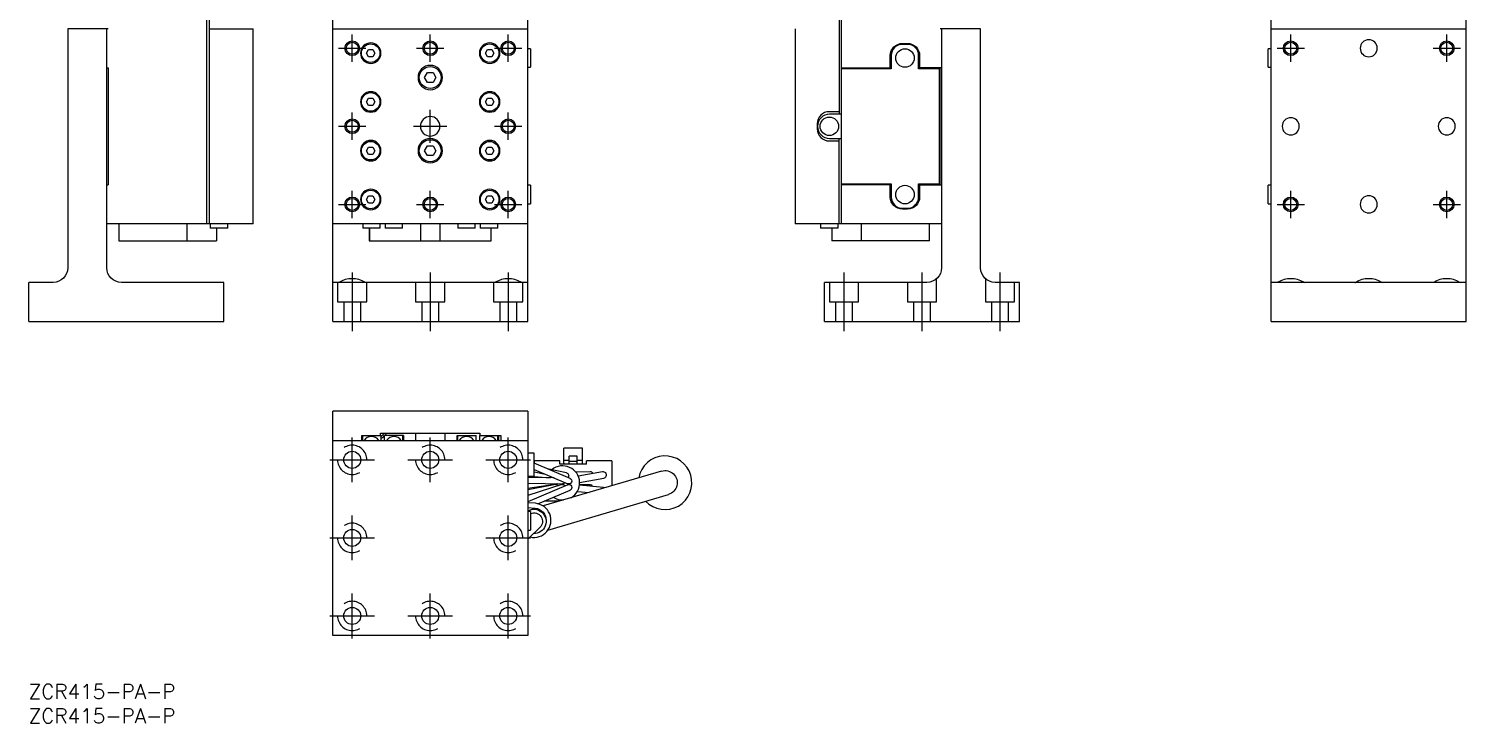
# Model space of a CAD drawing. Extents: x 0 to 295, y -8 to 334.
# Drawn here: x 0 to 294.8, y -8 to 134.4 of the extents above; entities that cross this region are included whole.
import ezdxf

# ---------------------------------------------------------------- set-up
doc = ezdxf.new("R2010")
doc.units = 0
doc.header["$LTSCALE"] = 0.5
doc.linetypes.add('CENTER', pattern=[50.8, 31.75, -6.35, 6.35, -6.35])
doc.linetypes.add('DASHED', pattern=[19.05, 12.7, -6.35])
for name, color, linetype in [('MSM_CENTER', 1, 'CENTER'), ('MSM_CONTINUOUS', 7, 'CONTINUOUS'), ('MSM_DASHED', 4, 'DASHED'), ('MSM_NARROW', 5, 'CONTINUOUS'), ('MSM_PART_NUMBER', 7, 'CONTINUOUS')]:
    doc.layers.add(name, color=color, linetype=linetype)
doc.styles.get("Standard").update_dxf_attribs({"font": 'txt.shx', "height": 3, "bigfont": 'bigfont.shx'})

# ---------------------------------------------------------------- blocks, each defined once
blk = doc.blocks.new('*U2')
at = {"layer": 'MSM_PART_NUMBER'}
blk.add_text('ZCR415-PA-P', height=3, dxfattribs=at).set_placement((0, -3))
blk = doc.blocks.new('*U3')
at = {"layer": 'MSM_PART_NUMBER'}
blk.add_text('ZCR415-PA-P', height=3, dxfattribs=at).set_placement((0, -8))

msp = doc.modelspace()

# ---------------------------------------------------------------- linework, layer by layer
at = {"layer": 'MSM_CENTER'}
for p, q in [((66.34, 127.58), (66.34, 133.18)), ((82.34, 127.58), (82.34, 133.18)), ((98.34, 127.58), (98.34, 133.18)), ((258.83, 127.58), (258.83, 133.18)), ((290.83, 127.58), (290.83, 133.18)), ((63.54, 130.38), (69.14, 130.38)), ((79.54, 130.38), (85.14, 130.38)), ((95.54, 130.38), (101.14, 130.38)), ((256.03, 130.38), (261.63, 130.38)), ((288.03, 130.38), (293.63, 130.38)), ((66.34, 111.58), (66.34, 117.18)), ((82.34, 110.98), (82.34, 117.78)), ((98.34, 111.58), (98.34, 117.18)), ((63.54, 114.38), (69.14, 114.38)), ((78.94, 114.38), (85.74, 114.38)), ((95.54, 114.38), (101.14, 114.38)), ((66.34, 95.58), (66.34, 101.18)), ((82.34, 95.58), (82.34, 101.18)), ((98.34, 95.58), (98.34, 101.18)), ((258.83, 95.58), (258.83, 101.18)), ((290.83, 95.58), (290.83, 101.18)), ((63.54, 98.38), (69.14, 98.38)), ((79.54, 98.38), (85.14, 98.38)), ((95.54, 98.38), (101.14, 98.38)), ((256.03, 98.38), (261.63, 98.38)), ((288.03, 98.38), (293.63, 98.38)), ((66.34, 84.38), (66.34, 72.38)), ((82.34, 84.38), (82.34, 72.38)), ((98.34, 84.38), (98.34, 72.38)), ((167.21, 72.38), (167.21, 84.38)), ((183.21, 72.38), (183.21, 84.38)), ((199.21, 72.38), (199.21, 84.38)), ((66.34, 41.4), (66.34, 50.6)), ((82.34, 41.4), (82.34, 50.6)), ((98.34, 41.4), (98.34, 50.6)), ((61.74, 46), (70.94, 46)), ((77.74, 46), (86.94, 46)), ((93.74, 46), (102.94, 46)), ((66.34, 25.4), (66.34, 34.6)), ((98.34, 25.4), (98.34, 34.6)), ((61.74, 30), (70.94, 30)), ((93.74, 30), (102.94, 30)), ((66.34, 9.4), (66.34, 18.6)), ((82.34, 9.4), (82.34, 18.6)), ((98.34, 9.4), (98.34, 18.6)), ((61.74, 14), (70.94, 14)), ((77.74, 14), (86.94, 14)), ((93.74, 14), (102.94, 14))]:
    msp.add_line(p, q, dxfattribs=at)
at = {"layer": 'MSM_CONTINUOUS'}
for p, q in [((36.5, 94.38), (36.5, 145.38)), ((37, 145.38), (37, 94.38)), ((62.34, 74.38), (62.34, 145.38)), ((102.34, 74.38), (102.34, 145.38)), ((166.21, 145.38), (166.21, 116.88)), ((166.71, 94.38), (166.71, 145.38)), ((254.83, 74.38), (254.83, 145.38)), ((294.83, 74.38), (294.83, 145.38)), ((8, 134.38), (8, 85.38)), ((16.3, 134.38), (8, 134.38)), ((16, 85.38), (16, 134.38)), ((37, 134.38), (46, 134.38)), ((46, 94.38), (46, 134.38)), ((62.34, 134.38), (102.34, 134.38)), ((157.21, 134.38), (157.21, 94.38)), ((195.21, 134.38), (186.91, 134.38)), ((187.21, 134.38), (187.21, 85.38)), ((195.21, 85.38), (195.21, 134.38)), ((254.83, 134.38), (294.83, 134.38)), ((69.28, 129.38), (69.71, 130.13)), ((69.71, 130.13), (70.58, 130.13)), ((70.58, 130.13), (71.01, 129.38)), ((93.68, 129.38), (94.11, 130.13)), ((94.11, 130.13), (94.98, 130.13)), ((94.98, 130.13), (95.41, 129.38)), ((102.94, 130.28), (102.34, 130.28)), ((102.94, 130.28), (102.94, 126.48)), ((179.21, 131.38), (180.21, 131.38)), ((180.21, 131.18), (179.21, 131.18)), ((254.23, 126.48), (254.23, 130.28)), ((254.83, 130.28), (254.23, 130.28)), ((69.71, 128.63), (69.28, 129.38)), ((70.58, 128.63), (69.71, 128.63)), ((71.01, 129.38), (70.58, 128.63)), ((94.11, 128.63), (93.68, 129.38)), ((94.98, 128.63), (94.11, 128.63)), ((95.41, 129.38), (94.98, 128.63)), ((176.71, 126.38), (176.71, 128.88)), ((176.91, 128.88), (176.91, 126.18)), ((182.51, 126.18), (182.51, 128.88)), ((182.71, 128.88), (182.71, 126.38)), ((16, 126.38), (16.3, 126.38)), ((16.3, 126.38), (16.3, 102.38)), ((81.19, 124.38), (81.77, 125.38)), ((81.77, 123.38), (81.19, 124.38)), ((81.77, 125.38), (82.92, 125.38)), ((82.92, 125.38), (83.5, 124.38)), ((83.5, 124.38), (82.92, 123.38)), ((102.34, 126.48), (102.94, 126.48)), ((166.71, 126.38), (176.91, 126.38)), ((176.91, 126.18), (166.71, 126.18)), ((187.21, 126.38), (182.51, 126.38)), ((186.71, 126.18), (182.51, 126.18)), ((186.71, 126.18), (186.71, 102.58)), ((186.91, 102.38), (186.91, 126.38)), ((254.23, 126.48), (254.83, 126.48)), ((82.92, 123.38), (81.77, 123.38)), ((69.28, 119.38), (69.71, 120.13)), ((69.71, 118.63), (69.28, 119.38)), ((69.71, 120.13), (70.58, 120.13)), ((70.58, 118.63), (69.71, 118.63)), ((70.58, 120.13), (71.01, 119.38)), ((71.01, 119.38), (70.58, 118.63)), ((93.68, 119.38), (94.11, 120.13)), ((94.11, 118.63), (93.68, 119.38)), ((94.11, 120.13), (94.98, 120.13)), ((94.98, 118.63), (94.11, 118.63)), ((94.98, 120.13), (95.41, 119.38)), ((95.41, 119.38), (94.98, 118.63)), ((166.21, 117.38), (164.21, 117.38)), ((166.71, 116.88), (164.26, 116.88)), ((161.71, 114.88), (161.71, 113.88)), ((69.28, 109.38), (69.71, 110.13)), ((69.71, 108.63), (69.28, 109.38)), ((69.71, 110.13), (70.58, 110.13)), ((70.58, 110.13), (71.01, 109.38)), ((71.01, 109.38), (70.58, 108.63)), ((81.19, 109.38), (81.77, 110.38)), ((81.77, 108.38), (81.19, 109.38)), ((81.77, 110.38), (82.92, 110.38)), ((82.92, 110.38), (83.5, 109.38)), ((83.5, 109.38), (82.92, 108.38)), ((93.68, 109.38), (94.11, 110.13)), ((94.11, 108.63), (93.68, 109.38)), ((94.11, 110.13), (94.98, 110.13)), ((94.98, 110.13), (95.41, 109.38)), ((95.41, 109.38), (94.98, 108.63)), ((164.21, 111.38), (166.21, 111.38)), ((164.26, 111.88), (166.71, 111.88)), ((166.21, 94.38), (166.21, 111.88)), ((70.58, 108.63), (69.71, 108.63)), ((82.92, 108.38), (81.77, 108.38)), ((94.98, 108.63), (94.11, 108.63)), ((16, 102.38), (16.3, 102.38)), ((102.94, 102.28), (102.34, 102.28)), ((102.94, 102.28), (102.94, 98.48)), ((166.71, 102.58), (176.91, 102.58)), ((176.91, 102.38), (166.71, 102.38)), ((176.71, 99.88), (176.71, 102.38)), ((176.91, 102.58), (176.91, 99.88)), ((182.51, 99.88), (182.51, 102.58)), ((182.51, 102.58), (186.71, 102.58)), ((182.51, 102.38), (187.21, 102.38)), ((182.71, 102.38), (182.71, 99.88)), ((254.23, 98.48), (254.23, 102.28)), ((254.83, 102.28), (254.23, 102.28)), ((69.28, 99.38), (69.71, 100.13)), ((69.71, 98.63), (69.28, 99.38)), ((69.71, 100.13), (70.58, 100.13)), ((70.58, 98.63), (69.71, 98.63)), ((70.58, 100.13), (71.01, 99.38)), ((71.01, 99.38), (70.58, 98.63)), ((93.68, 99.38), (94.11, 100.13)), ((94.11, 98.63), (93.68, 99.38)), ((94.11, 100.13), (94.98, 100.13)), ((94.98, 98.63), (94.11, 98.63)), ((94.98, 100.13), (95.41, 99.38)), ((95.41, 99.38), (94.98, 98.63)), ((102.34, 98.48), (102.94, 98.48)), ((179.21, 97.58), (180.21, 97.58)), ((180.21, 97.38), (179.21, 97.38)), ((254.23, 98.48), (254.83, 98.48)), ((46, 94.38), (16, 94.38)), ((18.5, 94.38), (18.5, 90.88)), ((32.49, 90.88), (32.49, 94.38)), ((37.2, 94.38), (37.2, 93.53)), ((40.8, 93.53), (40.8, 94.38)), ((102.34, 94.38), (62.34, 94.38)), ((68.49, 94.38), (68.49, 93.53)), ((72.09, 93.53), (72.09, 94.38)), ((73.09, 94.38), (73.09, 93.53)), ((76.69, 93.53), (76.69, 94.38)), ((80.34, 94.38), (80.34, 90.88)), ((84.34, 94.38), (84.34, 90.88)), ((87.99, 94.38), (87.99, 93.53)), ((91.59, 93.53), (91.59, 94.38)), ((92.59, 94.38), (92.59, 93.53)), ((96.19, 93.53), (96.19, 94.38)), ((187.21, 94.38), (157.21, 94.38)), ((162.41, 94.38), (162.41, 93.53)), ((166.01, 93.53), (166.01, 94.38)), ((170.72, 94.38), (170.72, 90.88)), ((184.71, 90.88), (184.71, 94.38)), ((40.8, 93.53), (37.2, 93.53)), ((38.5, 93.53), (38.5, 90.88)), ((72.09, 93.53), (68.49, 93.53)), ((69.84, 93.53), (69.84, 90.88)), ((69.93, 90.88), (69.93, 93.53)), ((76.69, 93.53), (73.09, 93.53)), ((91.59, 93.53), (87.99, 93.53)), ((96.19, 93.53), (92.59, 93.53)), ((94.75, 93.53), (94.75, 90.88)), ((94.84, 90.88), (94.84, 93.53)), ((166.01, 93.53), (162.41, 93.53)), ((164.71, 93.53), (164.71, 90.88)), ((18.5, 90.88), (38.5, 90.88)), ((69.84, 90.88), (94.84, 90.88)), ((184.71, 90.88), (164.71, 90.88)), ((0, 74.38), (0, 82.38)), ((5, 82.38), (0, 82.38)), ((40, 82.38), (19, 82.38)), ((40, 74.38), (40, 82.38)), ((102.34, 82.38), (62.34, 82.38)), ((63.6, 82.39), (63.51, 82.38)), ((69.04, 82.4), (69.17, 82.38)), ((95.55, 82.38), (95.51, 82.38)), ((95.68, 82.4), (95.55, 82.38)), ((101.02, 82.4), (101.17, 82.38)), ((163.21, 74.38), (163.21, 82.38)), ((184.21, 82.38), (163.21, 82.38)), ((203.21, 82.38), (198.21, 82.38)), ((203.21, 74.38), (203.21, 82.38)), ((294.83, 82.38), (254.83, 82.38)), ((256.05, 82.38), (256, 82.38)), ((256.16, 82.4), (256.05, 82.38)), ((261.53, 82.4), (261.66, 82.38)), ((272, 82.38), (272.09, 82.39)), ((277.53, 82.4), (277.66, 82.38)), ((288.09, 82.39), (288, 82.38)), ((293.53, 82.4), (293.66, 82.38)), ((0, 74.38), (40, 74.38)), ((62.34, 74.38), (102.34, 74.38)), ((163.21, 74.38), (203.21, 74.38)), ((254.83, 74.38), (294.83, 74.38)), ((62.34, 10), (62.34, 56)), ((102.34, 56), (62.34, 56)), ((102.34, 56), (102.34, 10)), ((68.34, 51), (72.24, 51)), ((68.34, 50), (68.34, 51)), ((68.34, 51), (68.44, 50.9)), ((72.24, 50.9), (68.44, 50.9)), ((68.44, 50.9), (68.44, 50)), ((72.14, 51.5), (92.54, 51.5)), ((72.14, 51), (72.14, 51.5)), ((72.24, 51), (72.24, 50)), ((76.84, 51), (72.94, 51)), ((72.94, 50), (72.94, 51)), ((76.74, 50), (76.74, 51)), ((76.84, 51), (76.84, 50)), ((79.34, 51.5), (79.34, 50)), ((85.34, 51.5), (85.34, 50)), ((87.84, 50), (87.84, 51)), ((87.84, 51), (91.74, 51)), ((87.94, 51), (87.94, 50)), ((91.74, 50), (91.74, 51)), ((92.44, 51), (96.84, 51)), ((92.44, 51), (92.44, 50)), ((96.24, 50.9), (92.44, 50.9)), ((92.54, 51.5), (92.54, 51)), ((96.24, 50.9), (96.34, 51)), ((96.24, 50), (96.24, 50.9)), ((96.34, 51), (96.34, 50)), ((96.84, 51), (96.84, 50)), ((62.34, 50), (102.34, 50)), ((103.64, 47.35), (102.34, 47.35)), ((103.64, 42.65), (103.64, 47.35)), ((113.59, 48.38), (109.73, 48.38)), ((109.73, 45.35), (109.73, 48.38)), ((113.59, 45.35), (113.59, 48.38)), ((111.03, 42.2), (103.64, 45.34)), ((103.74, 45.3), (103.74, 45.81)), ((108.93, 45.81), (103.74, 45.81)), ((108.93, 45.1), (108.93, 45.81)), ((114.39, 45.1), (108.93, 45.1)), ((110.84, 45.85), (109.73, 45.85)), ((112.49, 46.75), (110.84, 46.75)), ((110.84, 45.1), (110.84, 46.75)), ((112.49, 45.66), (110.84, 45.66)), ((112.49, 45.1), (112.49, 46.75)), ((113.59, 45.85), (112.49, 45.85)), ((114.39, 45.1), (114.39, 45.81)), ((119.59, 45.81), (114.39, 45.81)), ((119.59, 45.81), (119.59, 40.69)), ((102.34, 42.65), (103.64, 42.65)), ((107.76, 42.29), (102.34, 42.4)), ((102.86, 42.65), (106.96, 42.3)), ((103.64, 44.04), (110.56, 41.1)), ((103.68, 43.54), (106, 43.03)), ((103.74, 42.37), (103.74, 42.57)), ((129.79, 43.7), (105.52, 36.54)), ((110.27, 43.33), (106.36, 44.18)), ((115.13, 43.55), (112.22, 43.46)), ((117.7, 43.53), (112.71, 42.65)), ((112.99, 41.38), (117.93, 42.25)), ((102.34, 41.2), (109.48, 41.05)), ((102.34, 40.2), (108.28, 41.06)), ((108.08, 40.94), (102.34, 39.84)), ((109.31, 40.92), (102.34, 38.69)), ((110.56, 40.9), (102.34, 37.41)), ((103.74, 40.11), (103.74, 40.4)), ((104.44, 37), (111.03, 39.8)), ((106.49, 31.61), (131.21, 38.9)), ((112.54, 39.54), (114.94, 39.32)), ((117.88, 40.36), (112.96, 40.8)), ((115.16, 40.85), (112.97, 40.91)), ((118.16, 40.27), (117.88, 40.36)), ((102.34, 37.43), (102.47, 37.47)), ((103.92, 37.09), (102.34, 37.22)), ((102.34, 36.22), (103.83, 36.09)), ((102.34, 36.11), (102.56, 36.2)), ((102.94, 35.4), (102.34, 35.4)), ((102.91, 35.77), (103.96, 36.08)), ((102.94, 35.4), (102.94, 31.6)), ((108.89, 37.53), (105.69, 37.53)), ((102.34, 29.73), (104.82, 32.1)), ((102.34, 31.6), (102.94, 31.6)), ((102.34, 10), (62.34, 10))]:
    msp.add_line(p, q, dxfattribs=at)
for centre, radius in [((66.34, 130.38), 1.23), ((70.14, 129.38), 1.9), ((82.34, 130.38), 1.23), ((94.54, 129.38), 1.9), ((98.34, 130.38), 1.23), ((179.71, 128.38), 1.9), ((258.83, 130.38), 1.23), ((290.83, 130.38), 1.23), ((82.34, 124.38), 2.25), ((70.14, 119.38), 1.9), ((94.54, 119.38), 1.9), ((66.34, 114.38), 1.23), ((98.34, 114.38), 1.23), ((164.21, 114.38), 1.9), ((70.14, 109.38), 1.9), ((82.34, 109.38), 2.25), ((94.54, 109.38), 1.9), ((70.14, 99.38), 1.9), ((94.54, 99.38), 1.9), ((179.71, 100.38), 1.9), ((66.34, 98.38), 1.23), ((82.34, 98.38), 1.23), ((98.34, 98.38), 1.23), ((258.83, 98.38), 1.23), ((290.83, 98.38), 1.23), ((66.34, 46), 1.75), ((82.34, 46), 1.75), ((98.34, 46), 1.75), ((66.34, 30), 1.75), ((98.34, 30), 1.75), ((66.34, 14), 1.75), ((82.34, 14), 1.75), ((98.34, 14), 1.75)]:
    msp.add_circle(centre, radius, dxfattribs=at)
at = {"layer": 'MSM_CONTINUOUS', "extrusion": (0, 0, -1)}
for centre, radius in [((-70.14, 129.38), 2.1), ((-94.54, 129.38), 2.1), ((-274.83, 130.38), 1.75), ((-82.34, 124.38), 2.5), ((-70.14, 119.38), 2.1), ((-94.54, 119.38), 2.1), ((-82.34, 114.38), 2), ((-258.83, 114.38), 1.75), ((-290.83, 114.38), 1.75), ((-70.14, 109.38), 2.1), ((-82.34, 109.38), 2.5), ((-94.54, 109.38), 2.1), ((-70.14, 99.38), 2.1), ((-94.54, 99.38), 2.1), ((-274.83, 98.38), 1.75)]:
    msp.add_circle(centre, radius, dxfattribs=at)
for centre, radius, start, end in [((-179.21, 128.88), 2.5, 0, 90), ((-180.21, 128.88), 2.5, 90, 180), ((-179.21, 99.88), 2.5, 270, 0), ((-180.21, 99.88), 2.5, 180, 270), ((-5, 85.38), 3, 180, 270), ((-19, 85.38), 3, 270, 0), ((-184.21, 85.38), 3, 180, 270), ((-198.21, 85.38), 3, 270, 0), ((-70.84, 52.5), 2.25, 206.3878, 231.5214), ((-70.84, 53), 3, 225.573, 242.1819), ((-70.84, 53), 3, 210, 221.8103), ((-109.48, 45.35), 0.25, 180, 270), ((-113.84, 45.35), 0.25, 270, 0), ((-109.49, 41.65), 0.6, 211.8083, 271.1935), ((-110.14, 42.75), 0.6, 102.2783, 218.0277), ((-110.79, 41.65), 0.6, 113.0164, 293.0163), ((-130.5, 41.3), 2.5, 73.5619, 253.5619), ((-108.19, 40.35), 0.6, 79.1542, 142.4513), ((-108.19, 41.65), 0.6, 253.9147, 261.7575), ((-109.49, 40.35), 0.6, 72.212, 148.1917), ((-110.79, 40.35), 0.6, 66.9836, 246.9836), ((-103.61, 33.37), 2.5, 59.4613, 271.8387), ((-103.61, 33.6), 2.5, 95, 182.6555), ((-103.61, 33.37), 1.75, 67.4785, 226.2657)]:
    msp.add_arc(centre, radius, start, end, dxfattribs=at)
at = {"layer": 'MSM_CONTINUOUS'}
for centre, radius, start, end in [((179.21, 128.88), 2.3, 90, 180), ((180.21, 128.88), 2.3, 360, 90), ((164.21, 114.88), 2.5, 90, 180), ((164.26, 114.38), 2.5, 90, 270), ((164.21, 113.88), 2.5, 180, 270), ((179.21, 99.88), 2.3, 180, 270), ((180.21, 99.88), 2.3, 270, 0), ((66.33, 77.84), 5.3, 59.1935, 120.9672), ((98.35, 77.96), 5.18, 58.953, 120.9935), ((258.84, 77.92), 5.22, 58.9818, 120.8786), ((274.82, 77.84), 5.3, 59.1785, 120.9789), ((290.82, 77.84), 5.3, 59.1785, 120.9789), ((70.29, 49), 1.8, 33.749, 146.251), ((74.89, 49), 1.8, 33.749, 146.251), ((89.79, 49), 1.8, 33.749, 146.251), ((94.39, 49), 1.8, 33.749, 146.251), ((109.49, 41.27), 3.5, 299.294, 129.1138), ((130.5, 41.3), 5.5, 223.4738, 169.4024), ((109.49, 41.27), 3.5, 161.6505, 162.5017), ((115.16, 42.9), 0.654, 25.9795, 91.8786), ((117.83, 42.89), 0.65, 279.231, 100.5727), ((109.49, 41.27), 3.5, 188.8136, 191.7675), ((109.49, 41.27), 3.5, 236.9255, 273.5822), ((115.14, 40.2), 0.658, 33.1804, 88.6959), ((103.61, 33.6), 3.5, 256.9522, 85)]:
    msp.add_arc(centre, radius, start, end, dxfattribs=at)
at = {"layer": 'MSM_DASHED'}
for p, q in [((186.21, 78.38), (186.21, 83.14)), ((196.21, 83.14), (196.21, 78.38)), ((63.34, 82.38), (63.34, 78.38)), ((69.34, 78.38), (69.34, 82.38)), ((79.34, 82.38), (79.34, 78.38)), ((85.34, 78.38), (85.34, 82.38)), ((95.34, 82.38), (95.34, 78.38)), ((101.34, 78.38), (101.34, 82.38)), ((164.21, 82.38), (164.21, 78.38)), ((170.21, 78.38), (170.21, 82.38)), ((180.21, 82.38), (180.21, 78.38)), ((202.21, 78.38), (202.21, 82.38)), ((63.34, 78.38), (69.34, 78.38)), ((64.59, 78.38), (64.59, 74.38)), ((68.09, 74.38), (68.09, 78.38)), ((79.34, 78.38), (85.34, 78.38)), ((80.59, 78.38), (80.59, 74.38)), ((84.09, 74.38), (84.09, 78.38)), ((95.34, 78.38), (101.34, 78.38)), ((96.59, 78.38), (96.59, 74.38)), ((100.09, 74.38), (100.09, 78.38)), ((164.21, 78.38), (170.21, 78.38)), ((165.46, 78.38), (165.46, 74.38)), ((168.96, 74.38), (168.96, 78.38)), ((180.21, 78.38), (186.21, 78.38)), ((181.46, 78.38), (181.46, 74.38)), ((184.96, 74.38), (184.96, 78.38)), ((196.21, 78.38), (202.21, 78.38)), ((197.46, 78.38), (197.46, 74.38)), ((200.96, 74.38), (200.96, 78.38))]:
    msp.add_line(p, q, dxfattribs=at)
at = {"layer": 'MSM_DASHED', "extrusion": (0, 0, -1)}
for centre in [(-66.34, 46), (-82.34, 46), (-98.34, 46), (-66.34, 30), (-98.34, 30), (-66.34, 14), (-82.34, 14), (-98.34, 14)]:
    msp.add_circle(centre, 3, dxfattribs=at)
at = {"layer": 'MSM_NARROW'}
for centre in [(66.34, 130.38), (82.34, 130.38), (98.34, 130.38), (258.83, 130.38), (290.83, 130.38), (66.34, 114.38), (98.34, 114.38), (66.34, 98.38), (82.34, 98.38), (98.34, 98.38), (258.83, 98.38), (290.83, 98.38)]:
    msp.add_circle(centre, 1.5, dxfattribs=at)

# ---------------------------------------------------------------- block references
at = {"layer": 'MSM_CONTINUOUS'}
for name in ['*U2', '*U3']:
    msp.add_blockref(name, (0, 0), dxfattribs=at)

doc.saveas('drawing.dxf')
